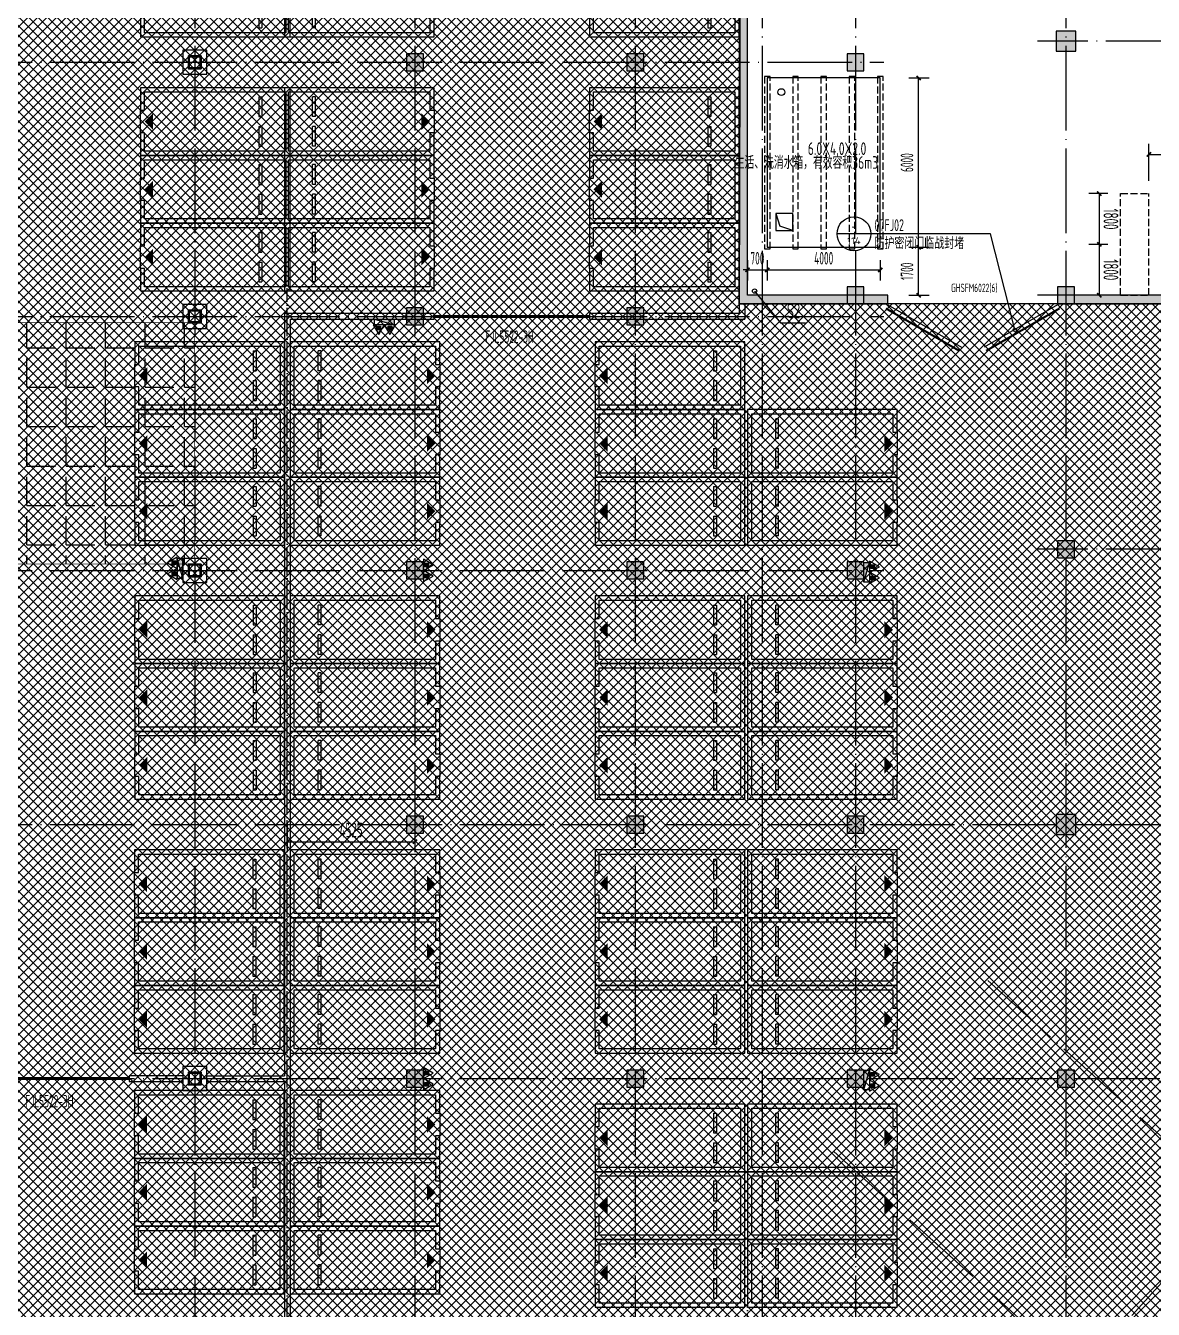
# Model space of a CAD drawing. Extents: x -473190 to 2138458, y -81875 to 2633646.
# Drawn here: x 994020 to 1033953, y 20 to 45490 of the extents above; entities that cross this region are included whole.
import ezdxf
from ezdxf.enums import TextEntityAlignment as Align

# ---------------------------------------------------------------- set-up
doc = ezdxf.new("R2010")
doc.units = 0
doc.header["$LTSCALE"] = 1000
doc.linetypes.add('DASH', pattern=[0.35, 0.25, -0.1])
doc.linetypes.add('DOTE', pattern=[2.42, 2, -0.2, 0.02, -0.2])
for name, color, linetype in [('00-停车位', 67, 'Continuous'), ('A-COLUMN', 2, 'Continuous'), ('A-PUB_HATCH', 8, 'Continuous'), ('A-WALL', 2, 'Continuous'), ('AXIS', 3, 'Continuous'), ('DIM_IDEN', 3, 'Continuous'), ('DOOR_FIRE', 4, 'Continuous'), ('DOOR_FIRE_TEXT', 7, 'Continuous'), ('DOTE', 1, 'DOTE'), ('PUB_DIM', 3, 'Continuous'), ('PUB_HATCH', 8, 'Continuous'), ('PUB_TEXT', 7, 'Continuous'), ('RF-KBGQ', 15, 'Continuous'), ('RF-M', 4, 'Continuous'), ('RF-MBH', 11, 'Continuous'), ('RF-QT', 30, 'Continuous'), ('TH_TEXT', 7, 'Continuous'), ('TWT_DASH', 8, 'DASH'), ('TWT_水箱', 7, 'Continuous'), ('VPIPE-给水', 3, 'Continuous'), ('W-EQUIP_消火栓', 7, 'Continuous'), ('W-EQUIP_灭火器', 7, 'Continuous'), ('水套管', 1, 'Continuous'), ('索引线', 252, 'Continuous')]:
    doc.layers.add(name, color=color, linetype=linetype)
doc.layers.add('钢柱', color=51, linetype='Continuous', lineweight=35)
doc.styles.add('_TCH_DIM_T3', font='tssdeng.shx', dxfattribs={"width": 0.564706, "bigfont": '@@@tssdchn.shx'})
doc.styles.add('_TCH_WINDOW', font='tssdeng.shx', dxfattribs={"width": 0.8, "height": 3.5, "bigfont": 'tssdchn.shx'})
doc.styles.add('TYDG_02', font='TSSDENG', dxfattribs={"width": 0.8, "bigfont": 'TSSDCHN'})
doc.dimstyles.new('_TCH_ARCH&&150', dxfattribs={"dimtxt": 525, "dimasz": 150, "dimexe": 375, "dimexo": 450, "dimgap": 150, "dimtad": 1, "dimdec": 0, "dimzin": 0, "dimdsep": 46, "dimtxsty": '_TCH_DIM_T3', "dimblk": 'ARCHTICK', "dimcen": 0.09, "dimclrt": 7, "dimazin": 2, "dimtfac": 1, "dimtdec": 0, "dimtix": 1, "dimtmove": 2, "dimatfit": 3, "dimfxl": 0, "dimtolj": 1, "dimtzin": 0, "dimarcsym": 0})
doc.dimstyles.new('_TWT_ARCH&&150', dxfattribs={"dimtxt": 446.25, "dimasz": 150, "dimexe": 375, "dimexo": 450, "dimgap": 189.375, "dimtad": 1, "dimdec": 0, "dimzin": 0, "dimdsep": 46, "dimtxsty": '_TCH_DIM_T3', "dimblk": 'ARCHTICK', "dimcen": 0.09, "dimclrt": 7, "dimazin": 2, "dimtfac": 1, "dimtdec": 0, "dimtix": 1, "dimtmove": 2, "dimatfit": 3, "dimfxl": 0, "dimtolj": 1, "dimtzin": 0, "dimarcsym": 0})

# ---------------------------------------------------------------- blocks, each defined once
blk = doc.blocks.new('车位2400x5300')
at = {"layer": '00-停车位', "color": 251}
for p, q in [((-875, -1000), (-175, -1000)), ((-875, -1100), (-875, -1000)), ((-875, -1100), (-175, -1100)), ((-175, -1100), (-175, -1000)), ((175, -1000), (875, -1000)), ((175, -1100), (175, -1000)), ((175, -1100), (875, -1100)), ((875, -1100), (875, -1000)), ((400, -5300), (-400, -5300))]:
    blk.add_line(p, q, dxfattribs=at)
blk.add_lwpolyline([(400, -5150), (400, -5300), (1200, -5300), (1200, 0), (-1200, 0), (-1200, -5300), (-400, -5300), (-400, -5150), (-1050, -5150), (-1050, -150), (1050, -150), (1050, -5150), (400, -5150)], dxfattribs=at)
blk.add_lwpolyline([(0, -5150, 0, 600, 0), (0, -4850, 600, 600, 0)], format="xyseb", dxfattribs=at)
blk = doc.blocks.new('A$C00330F2E')
at = {"layer": 'A-COLUMN'}
for p, q in [((58875, -107900), (58025, -107900)), ((58025, -107900), (58025, -108750)), ((58875, -108750), (58875, -107900)), ((58025, -108750), (58875, -108750)), ((58875, -116900), (58025, -116900)), ((58025, -116900), (58025, -117750)), ((58875, -117750), (58875, -116900)), ((58025, -117750), (58875, -117750)), ((58875, -125900), (58025, -125900)), ((58025, -125900), (58025, -126750)), ((58875, -126750), (58875, -125900)), ((58025, -126750), (58875, -126750)), ((58875, -143900), (58025, -143900)), ((58025, -143900), (58025, -144750)), ((58875, -144750), (58875, -143900)), ((58025, -144750), (58875, -144750))]:
    blk.add_line(p, q, dxfattribs=at)
at = {"layer": '钢柱', "color": 4, "lineweight": 35}
for points in [[(58675, -108100), (58225, -108100), (58225, -108550), (58675, -108550)], [(58645, -108520), (58255, -108520), (58255, -108130), (58645, -108130)], [(58675, -117100), (58225, -117100), (58225, -117550), (58675, -117550)], [(58645, -117520), (58255, -117520), (58255, -117130), (58645, -117130)], [(58675, -126100), (58225, -126100), (58225, -126550), (58675, -126550)], [(58645, -126520), (58255, -126520), (58255, -126130), (58645, -126130)], [(58675, -144100), (58225, -144100), (58225, -144550), (58675, -144550)], [(58645, -144520), (58255, -144520), (58255, -144130), (58645, -144130)]]:
    blk.add_lwpolyline(points, close=True, dxfattribs=at)
blk = doc.blocks.new('_ArchTick')
at = {"color": 0, "linetype": 'ByBlock', "const_width": 0.4}
blk.add_lwpolyline([(-0.5, -0.5), (0.5, 0.5)], dxfattribs=at)
blk = doc.blocks.new('*D5554')
at = {"layer": 'Defpoints', "color": 0, "transparency": 16777216}
for p in [(62600, -120764), (67125, -120764), (67125, -121908)]:
    blk.add_point(p, dxfattribs=at)
at = {"layer": 'PUB_DIM', "color": 0, "lineweight": -2, "transparency": 16777216}
for p, q in [((62600, -121214), (62600, -122283)), ((67125, -121214), (67125, -122283)), ((62600, -121908), (67125, -121908))]:
    blk.add_line(p, q, dxfattribs=at)
at = {"layer": 'PUB_DIM', "color": 0, "lineweight": -2, "transparency": 16777216, "xscale": 150, "yscale": 150, "zscale": 150, "rotation": 180}
blk.add_blockref('_ArchTick', (62600, -121908), dxfattribs=at)
at = {"layer": 'PUB_DIM', "color": 0, "lineweight": -2, "transparency": 16777216, "xscale": 150, "yscale": 150, "zscale": 150}
blk.add_blockref('_ArchTick', (67125, -121908), dxfattribs=at)
at = {"layer": 'PUB_DIM', "color": 7, "transparency": 16777216, "insert": (64863, -121496), "char_height": 525, "attachment_point": 5, "style": '_TCH_DIM_T3'}
blk.add_mtext('\\A1;4525', dxfattribs=at)
blk = doc.blocks.new('$TwtSys$00000434')
for p, q in [((-0.5, 0.5), (-0.5, -0.5)), ((-0.5, -0.5), (0.5, 0.5)), ((0.5, 0.5), (-0.5, 0.5)), ((0.5, -0.5), (0.5, 0.5)), ((-0.5, -0.5), (0.5, -0.5))]:
    blk.add_line(p, q)
blk.add_solid([(0.5, -0.5), (0.5, 0.5), (-0.5, -0.5)])
blk = doc.blocks.new('$TwtSys$00000546')
h = blk.add_hatch()
h.set_pattern_fill('ANSI31', color=256, scale=200, style=0)
h.set_pattern_definition([(45, (-38543.802, -6670.83), (-17.67767, 17.67767), [])])
h.paths.add_polyline_path([(-65, 174), (65, 174), (65, 44), (-65, 44)])
for points in [[(0, 344), (-198, 0), (198, 0)], [(-65, 174), (65, 174), (65, 44), (-65, 44)]]:
    blk.add_lwpolyline(points, close=True)
blk = doc.blocks.new('$DorLib2D$00000207')
at = {"color": 0}
for p, q in [((-0.5, 0.0313), (-0.067, 0.2813)), ((0.5, 0.0313), (0.067, 0.2813))]:
    blk.add_line(p, q, dxfattribs=at)
at = {"color": 0, "const_width": 0.0125}
for points in [[(-0.5125, 0.0529), (-0.0795, 0.3029)], [(0.5125, 0.0529), (0.0795, 0.3029)]]:
    blk.add_lwpolyline(points, dxfattribs=at)
blk = doc.blocks.new('afasgasg')
at = {"layer": 'A-PUB_HATCH'}
blk.add_hatch(color=256, dxfattribs=at).paths.add_polyline_path([(435473.2, -779762), (435473.2, -746010.3), (435173.2, -746010.3), (435173.2, -780062)])
at = {"layer": 'PUB_HATCH'}
for points in [[(435173.2, -780062), (440448.2, -780061.6), (440448.2, -779761.6), (435473.2, -779762)], [(456923.2, -779760.1), (446448.2, -779761), (446448.2, -780061), (456923.2, -780060.1)]]:
    blk.add_hatch(color=256, dxfattribs=at).paths.add_polyline_path(points)
at = {"layer": 'RF-QT'}
for p, q in [((435173.2, -746010.3), (435173.2, -780062)), ((435473.2, -779762), (435473.2, -746010.3)), ((440448.2, -779761.6), (435473.2, -779762)), ((440448.2, -780061.6), (440448.2, -779761.6)), ((456923.2, -779760.1), (446448.2, -779761)), ((446448.2, -779761), (446448.2, -780061)), ((435173.2, -780062), (440448.2, -780061.6)), ((446448.2, -780061), (456923.2, -780060.1))]:
    blk.add_line(p, q, dxfattribs=at)
at = {"layer": 'RF-M'}
ref = blk.add_blockref('$DorLib2D$00000207', (443448.2, -779911.3), dxfattribs=dict(at, xscale=6000, yscale=6000, zscale=300, rotation=180.0050825006124))
ref.add_attrib('A', 'GHSFM6022(6)', (442682.5, -779648.4), dxfattribs={"layer": 'RF-MBH', "height": 297.5, "rotation": 0.00508, "style": '_TCH_WINDOW', "width": 0.564706})
blk = doc.blocks.new('*D5735')
at = {"layer": 'Defpoints', "color": 0, "transparency": 16777216}
for p in [(-199069, -227319), (-197269, -227319), (-197269, -228075)]:
    blk.add_point(p, dxfattribs=at)
at = {"layer": 'PUB_DIM', "color": 0, "lineweight": -2, "transparency": 16777216}
for p, q in [((-199069, -227769), (-199069, -228450)), ((-197269, -227769), (-197269, -228450)), ((-199069, -228075), (-197269, -228075))]:
    blk.add_line(p, q, dxfattribs=at)
at = {"layer": 'PUB_DIM', "color": 0, "lineweight": -2, "transparency": 16777216, "xscale": 150, "yscale": 150, "zscale": 150, "rotation": 180}
blk.add_blockref('_ArchTick', (-199069, -228075), dxfattribs=at)
at = {"layer": 'PUB_DIM', "color": 0, "lineweight": -2, "transparency": 16777216, "xscale": 150, "yscale": 150, "zscale": 150}
blk.add_blockref('_ArchTick', (-197269, -228075), dxfattribs=at)
at = {"layer": 'PUB_DIM', "color": 7, "transparency": 16777216, "insert": (-198169, -227663), "char_height": 525, "attachment_point": 5, "style": '_TCH_DIM_T3'}
blk.add_mtext('\\A1;1800', dxfattribs=at)
blk = doc.blocks.new('*D5736')
at = {"layer": 'Defpoints', "color": 0, "transparency": 16777216}
for p in [(-200869, -227319), (-199069, -227319), (-199069, -228075)]:
    blk.add_point(p, dxfattribs=at)
at = {"layer": 'PUB_DIM', "color": 0, "lineweight": -2, "transparency": 16777216}
for p, q in [((-200869, -227769), (-200869, -228450)), ((-199069, -227769), (-199069, -228450)), ((-200869, -228075), (-199069, -228075))]:
    blk.add_line(p, q, dxfattribs=at)
at = {"layer": 'PUB_DIM', "color": 0, "lineweight": -2, "transparency": 16777216, "xscale": 150, "yscale": 150, "zscale": 150, "rotation": 180}
blk.add_blockref('_ArchTick', (-200869, -228075), dxfattribs=at)
at = {"layer": 'PUB_DIM', "color": 0, "lineweight": -2, "transparency": 16777216, "xscale": 150, "yscale": 150, "zscale": 150}
blk.add_blockref('_ArchTick', (-199069, -228075), dxfattribs=at)
at = {"layer": 'PUB_DIM', "color": 7, "transparency": 16777216, "insert": (-199969, -227663), "char_height": 525, "attachment_point": 5, "style": '_TCH_DIM_T3'}
blk.add_mtext('\\A1;1800', dxfattribs=at)
blk = doc.blocks.new('*D5737')
at = {"layer": 'Defpoints', "color": 0, "transparency": 16777216}
for p in [(-202257, -224519), (-200869, -224519), (-200869, -226319)]:
    blk.add_point(p, dxfattribs=at)
at = {"layer": 'PUB_DIM', "color": 0, "lineweight": -2, "transparency": 16777216}
for p, q in [((-201319, -224519), (-202632, -224519)), ((-202257, -226319), (-202257, -224519)), ((-201319, -226319), (-202632, -226319))]:
    blk.add_line(p, q, dxfattribs=at)
at = {"layer": 'PUB_DIM', "color": 0, "lineweight": -2, "transparency": 16777216, "xscale": 150, "yscale": 150, "zscale": 150}
for p, rotation in [((-202257, -224519), 90), ((-202257, -226319), 270)]:
    blk.add_blockref('_ArchTick', p, dxfattribs=dict(at, rotation=rotation))
at = {"layer": 'PUB_DIM', "color": 7, "transparency": 16777216, "insert": (-202670, -225419), "char_height": 525, "attachment_point": 5, "rotation": 90, "style": '_TCH_DIM_T3'}
blk.add_mtext('\\A1;1800', dxfattribs=at)
blk = doc.blocks.new('ADFASDF')
h = blk.add_hatch()
h.set_pattern_fill('ANSI37', color=8, scale=150)
h.set_pattern_definition([(45, (0, 0), (-168.3798, 168.3798), []), (135, (0, 0), (-168.3798, -168.3798), [])])
h.paths.add_polyline_path([(521397, 239186), (521397, 224886), (539697, 224886), (539697, 169261), (524947, 169261), (524947, 171211), (527822, 171211), (527922, 176611), (501318, 176611), (501125, 109884), (530547, 109887), (530547, 107449), (538188, 100503), (536147, 98236), (540086, 94690), (517812, 69953), (517812, 59790), (482108, 20136), (405247, 20136), (405247, 26086), (391997, 40436), (391997, 64736), (399997, 64738), (399997, 239186), (409022, 239186)])
blk.add_lwpolyline([(539697, 224886), (539697, 169261), (524947, 169261), (524947, 171211), (527822, 171211), (527922, 176611), (501318, 176611), (501125, 109884), (530547, 109887), (530547, 107449), (538188, 100503), (536147, 98236), (540086, 94690), (517812, 69953), (517812, 59790), (482108, 20136), (405247, 20136), (405247, 26086), (391997, 40436), (391997, 64736), (399997, 64738), (399997, 239186)])
blk = doc.blocks.new('*D5836')
at = {"layer": 'Defpoints', "color": 0, "transparency": 16777216}
for p in [(-99575, -122002), (-95575, -122002), (-95575, -122802)]:
    blk.add_point(p, dxfattribs=at)
at = {"layer": 'TWT_水箱', "color": 0, "lineweight": -2, "transparency": 16777216}
for p, q in [((-99575, -122452), (-99575, -123177)), ((-95575, -122452), (-95575, -123177)), ((-99575, -122802), (-95575, -122802))]:
    blk.add_line(p, q, dxfattribs=at)
at = {"layer": 'TWT_水箱', "color": 0, "lineweight": -2, "transparency": 16777216, "xscale": 150, "yscale": 150, "zscale": 150, "rotation": 180}
blk.add_blockref('_ArchTick', (-99575, -122802), dxfattribs=at)
at = {"layer": 'TWT_水箱', "color": 0, "lineweight": -2, "transparency": 16777216, "xscale": 150, "yscale": 150, "zscale": 150}
blk.add_blockref('_ArchTick', (-95575, -122802), dxfattribs=at)
at = {"layer": 'TWT_水箱', "color": 7, "transparency": 16777216, "insert": (-97575, -122389), "char_height": 446.2, "attachment_point": 5, "style": '_TCH_DIM_T3'}
blk.add_mtext('\\A1;4000', dxfattribs=at)
blk = doc.blocks.new('*D5837')
at = {"layer": 'Defpoints', "color": 0, "transparency": 16777216}
for p in [(-100275, -122002), (-99575, -122002), (-99575, -122802)]:
    blk.add_point(p, dxfattribs=at)
at = {"layer": 'TWT_水箱', "color": 0, "lineweight": -2, "transparency": 16777216}
for p, q in [((-100275, -122452), (-100275, -123177)), ((-99575, -122452), (-99575, -123177)), ((-100275, -122802), (-100425, -122802)), ((-100275, -122802), (-99575, -122802)), ((-99575, -122802), (-99425, -122802))]:
    blk.add_line(p, q, dxfattribs=at)
at = {"layer": 'TWT_水箱', "color": 0, "lineweight": -2, "transparency": 16777216, "xscale": 150, "yscale": 150, "zscale": 150}
blk.add_blockref('_ArchTick', (-100275, -122802), dxfattribs=at)
at = {"layer": 'TWT_水箱', "color": 0, "lineweight": -2, "transparency": 16777216, "xscale": 150, "yscale": 150, "zscale": 150, "rotation": 180}
blk.add_blockref('_ArchTick', (-99575, -122802), dxfattribs=at)
at = {"layer": 'TWT_水箱', "color": 7, "transparency": 16777216, "insert": (-99925, -122389), "char_height": 446.2, "attachment_point": 5, "style": '_TCH_DIM_T3'}
blk.add_mtext('\\A1;700', dxfattribs=at)
blk = doc.blocks.new('*D5838')
at = {"layer": 'Defpoints', "color": 0, "transparency": 16777216}
for p in [(-95014, -122002), (-94214, -122002), (-95014, -123701)]:
    blk.add_point(p, dxfattribs=at)
at = {"layer": 'TWT_水箱', "color": 0, "lineweight": -2, "transparency": 16777216}
for p, q in [((-94564, -122002), (-93839, -122002)), ((-94214, -123701), (-94214, -122002)), ((-94564, -123701), (-93839, -123701))]:
    blk.add_line(p, q, dxfattribs=at)
at = {"layer": 'TWT_水箱', "color": 0, "lineweight": -2, "transparency": 16777216, "xscale": 150, "yscale": 150, "zscale": 150}
for p, rotation in [((-94214, -122002), 90), ((-94214, -123701), 270)]:
    blk.add_blockref('_ArchTick', p, dxfattribs=dict(at, rotation=rotation))
at = {"layer": 'TWT_水箱', "color": 7, "transparency": 16777216, "insert": (-94627, -122852), "char_height": 446.2, "attachment_point": 5, "rotation": 90, "style": '_TCH_DIM_T3'}
blk.add_mtext('\\A1;1700', dxfattribs=at)
blk = doc.blocks.new('*D5839')
at = {"layer": 'Defpoints', "color": 0, "transparency": 16777216}
for p in [(-95014, -116002), (-94214, -116002), (-95014, -122002)]:
    blk.add_point(p, dxfattribs=at)
at = {"layer": 'TWT_水箱', "color": 0, "lineweight": -2, "transparency": 16777216}
for p, q in [((-94564, -116002), (-93839, -116002)), ((-94214, -122002), (-94214, -116002)), ((-94564, -122002), (-93839, -122002))]:
    blk.add_line(p, q, dxfattribs=at)
at = {"layer": 'TWT_水箱', "color": 0, "lineweight": -2, "transparency": 16777216, "xscale": 150, "yscale": 150, "zscale": 150}
for p, rotation in [((-94214, -116002), 90), ((-94214, -122002), 270)]:
    blk.add_blockref('_ArchTick', p, dxfattribs=dict(at, rotation=rotation))
at = {"layer": 'TWT_水箱', "color": 7, "transparency": 16777216, "insert": (-94627, -119002), "char_height": 446.2, "attachment_point": 5, "rotation": 90, "style": '_TCH_DIM_T3'}
blk.add_mtext('\\A1;6000', dxfattribs=at)
blk = doc.blocks.new('*D1823')
at = {"layer": 'AXIS', "color": 0, "lineweight": -2, "transparency": 16777216}
for p, q in [((1105425, 49351), (1109048, 46089)), ((1019273, -53056), (1108769, 46340)), ((1015929, -50045), (1019551, -53307))]:
    blk.add_line(p, q, dxfattribs=at)
at = {"layer": 'Defpoints', "color": 0, "transparency": 16777216}
for p in [(1105090, 49652), (1108769, 46340), (1015594, -49743)]:
    blk.add_point(p, dxfattribs=at)
at = {"layer": 'AXIS', "color": 0, "lineweight": -2, "transparency": 16777216, "xscale": 150, "yscale": 150, "zscale": 150}
for p, rotation in [((1108769, 46340), 47.99999999999579), ((1019273, -53056), 227.9999999999958)]:
    blk.add_blockref('_ArchTick', p, dxfattribs=dict(at, rotation=rotation))
at = {"layer": 'AXIS', "color": 7, "transparency": 16777216, "insert": (1063714, -3082), "char_height": 525, "attachment_point": 5, "rotation": 48, "style": '_TCH_DIM_T3'}
blk.add_mtext('\\A1;133750', dxfattribs=at)
blk = doc.blocks.new('$DorLib2D$00000213')
at = {"color": 0, "linetype": 'DASH', "const_width": 0.02}
blk.add_lwpolyline([(0.5, 0), (-0.5, 0)], dxfattribs=at)
blk = doc.blocks.new('_FZH')
blk.add_lwpolyline([(-0.5, -0.5), (0.5, -0.5), (0.5, 0.5), (-0.5, 0.5)], close=True)
at = {"layer": 'PUB_HATCH'}
blk.add_solid([(-0.5, -0.5), (0.5, -0.5), (-0.5, 0.5), (0.5, 0.5)], dxfattribs=at)
blk = doc.blocks.new('A$C2B5B1B2C')
at = {"layer": 'DOTE', "linetype": 'DOTE', "ltscale": 0.5}
for p, q in [((62600, -140300), (62600, -102300)), ((78900, -149300), (78900, -138300))]:
    blk.add_line(p, q, dxfattribs=at)
at = {"layer": 'PUB_DIM'}
dim = blk.add_aligned_dim(p1=(62600, -120763.5), p2=(67125, -120763.5), distance=-1144.9, dimstyle='_TCH_ARCH&&150', dxfattribs=at)
dim.commit()
dim.dimension.update_dxf_attribs({"geometry": '*D5554', "text_midpoint": (64862.5, -121495.9)})
blk = doc.blocks.new('zsgc')
at = {"layer": 'RF-KBGQ', "color": 15, "linetype": 'DASH'}
for p, q in [((-197269.5, -226319), (-200869.5, -226319)), ((-200869.5, -227319), (-200869.5, -226319)), ((-197269.5, -227319), (-197269.5, -226319)), ((-197269.5, -227319), (-200869.5, -227319))]:
    blk.add_line(p, q, dxfattribs=at)
at = {"layer": 'PUB_DIM'}
for p1, p2, distance, picture, middle in [((-200869.5, -226319), (-200869.5, -224519), 1387.8, '*D5737', (-202669.7, -225419)), ((-200869.5, -227319), (-199069.5, -227319), -756.4, '*D5736', (-199969.5, -227662.8)), ((-199069.5, -227319), (-197269.5, -227319), -756.4, '*D5735', (-198169.5, -227662.8))]:
    dim = blk.add_aligned_dim(p1=p1, p2=p2, distance=distance, dimstyle='_TCH_ARCH&&150', dxfattribs=at)
    dim.commit()
    dim.dimension.update_dxf_attribs({"geometry": picture, "text_midpoint": middle})
blk = doc.blocks.new('A$C26D95103')
at = {"layer": 'TWT_DASH'}
for points in [[(-99475, -122051.8), (-99475, -115951.8), (-99675, -115951.8), (-99675, -122051.8)], [(-98475, -122051.8), (-98475, -115951.8), (-98675, -115951.8), (-98675, -122051.8)], [(-97475, -122051.8), (-97475, -115951.8), (-97675, -115951.8), (-97675, -122051.8)], [(-96475, -122051.8), (-96475, -115951.8), (-96675, -115951.8), (-96675, -122051.8)], [(-95475, -122051.8), (-95475, -115951.8), (-95675, -115951.8), (-95675, -122051.8)]]:
    blk.add_lwpolyline(points, close=True, dxfattribs=at)
at = {"layer": 'TWT_水箱'}
for p in [(-99275, -120801.8, -3000), (-98675, -121401.8, -3000)]:
    blk.add_line(p, (-99125, -121251.8, -3000), dxfattribs=at)
for points in [[(-95575, -122001.8), (-95575, -116001.8), (-99575, -116001.8), (-99575, -122001.8)], [(-98675, -121401.8), (-98675, -120801.8), (-99275, -120801.8), (-99275, -121401.8)]]:
    blk.add_lwpolyline(points, close=True, dxfattribs=at)
at = {"layer": 'TWT_水箱', "color": 2, "linetype": 'Continuous'}
blk.add_circle((-99075, -116501.8), 120, dxfattribs=at)
at = {"layer": 'VPIPE-给水'}
blk.add_circle((-100025.3, -123551.7), 75, dxfattribs=at)
at = {"layer": '水套管'}
for p, q in [((-100025.3, -123551.7), (-99104.6, -124671.8)), ((-99104.6, -124671.8), (-98218.2, -124671.8))]:
    blk.add_line(p, q, dxfattribs=at)
at = {"layer": 'TH_TEXT', "style": 'TYDG_02', "width": 0.64}
blk.add_text('S2', height=525, dxfattribs=at).set_placement((-98881.1, -124514.3))
at = {"layer": 'TWT_水箱', "style": 'TYDG_02', "width": 0.7}
for s, p in [('6.0X4.0X2.0', (-98140.5, -118731.8, -3000)), ('生活、洗消水箱，有效容积36m3', (-100727.9, -119222.2, -3000))]:
    blk.add_text(s, height=450.002, dxfattribs=at).set_placement(p)
at = {"layer": 'TWT_水箱'}
for p1, p2, picture, middle in [((-95014.3, -122001.8), (-95014.3, -116001.8), '*D5839', (-94626.8, -119001.8)), ((-100275, -122001.8), (-99575, -122001.8), '*D5837', (-99925, -122389.3)), ((-99575, -122001.8), (-95575, -122001.8), '*D5836', (-97575, -122389.3)), ((-95014.2712, -123701.3487), (-95014.2712, -122001.7719), '*D5838', (-94626.7712, -122851.5603))]:
    dim = blk.add_aligned_dim(p1=p1, p2=p2, distance=-800, dimstyle='_TWT_ARCH&&150', dxfattribs=at)
    dim.commit()
    dim.dimension.update_dxf_attribs({"geometry": picture, "text_midpoint": middle})

msp = doc.modelspace()

# ---------------------------------------------------------------- hatches: boundary and pattern name
h = msp.add_hatch()
h.set_pattern_fill('ANGLE', color=252, scale=400)
h.set_pattern_definition([(0, (1013615.3, 327452.8), (0, 1397), [1016, -381]), (90, (1013615.3, 327452.8), (-1397, 9e-14), [1016, -381])])
h.paths.add_polyline_path([(946406.7, 34967.4), (1000006.7, 34967.4), (1000006.7, 26417.4), (946406.7, 26417.4)])

# ---------------------------------------------------------------- linework, layer by layer
msp.add_lwpolyline([(1112156.7, 75580.2), (1058245.2, 20445.9), (1054306.6, 23992.3), (1056358.3, 26249), (1048706.7, 33205.4), (1048706.7, 35640.6), (1047031.7, 35643), (1019281.7, 35643), (1019477.2, 102367.4), (1046081.7, 102367.4), (1046081.7, 96967.4), (1043106.7, 96967.4), (1043106.7, 95017.4), (1057856.7, 95017.4), (1057856.7, 150642.4)])
at = {"layer": 'A-COLUMN'}
for p, q in [((1000431.7, 8617.4), (999581.7, 8617.4)), ((999581.7, 8617.4), (999581.7, 7767.4)), ((1000431.7, 7767.4), (1000431.7, 8617.4)), ((999581.7, 7767.4), (1000431.7, 7767.4))]:
    msp.add_line(p, q, dxfattribs=at)
at = {"layer": 'A-WALL'}
for p, q in [((1003181.7, 35292.4), (1003181.7, 8292.4)), ((1008481.7, 35292.4), (1003181.7, 35292.4)), ((1003381.7, 35092.4), (1003381.7, 8192.4)), ((1003381.7, 35092.4), (1008481.7, 35092.4)), ((1008481.7, 35092.4), (1008481.7, 35292.4)), ((1013981.7, 35292.4), (1013981.7, 35092.4)), ((999581.7, 8292.4), (997681.7, 8292.4)), ((997681.7, 8292.4), (997681.7, 8092.4)), ((1000431.7, 8292.4), (1003181.7, 8292.4)), ((1003381.7, 8192.4), (1003381.7, -707.6)), ((997681.7, 8092.4), (999581.7, 8092.4)), ((1000431.7, 8092.4), (1003181.7, 8092.4)), ((1003181.7, 8092.4), (1003181.7, -907.6))]:
    msp.add_line(p, q, dxfattribs=at)
at = {"layer": 'DOTE', "color": 16, "linetype": 'DOTE', "ltscale": 1.5}
for p, q in [((1000006.7, 171823.5), (1000006.7, -58315.4)), ((1030856.7, 171823.5), (1030856.7, -58315.4)), ((900498, 44192.4), (1024406.7, 44192.4)), ((900498, 35192.4), (1024406.7, 35192.4)), ((900498, 26192.4), (1024406.7, 26192.4)), ((900498, 17192.4), (1158685.6, 17192.4)), ((900498, 8192.4), (1158685.6, 8192.4))]:
    msp.add_line(p, q, dxfattribs=at)
at = {"layer": 'DOTE', "color": 127, "linetype": 'DOTE', "ltscale": 1.5}
for p, q in [((1007806.7, 171823.5), (1007806.7, -58315.4)), ((1015606.7, 171823.5), (1015606.7, -58315.4)), ((1020106.7, 171823.5), (1020106.7, -58315.4)), ((1023406.7, 171823.5), (1023406.7, -58315.4)), ((994333.1, -43362.2), (1127072.2, 104059.5)), ((1158685.6, 44942.4), (1029856.7, 44942.4)), ((1158685.6, 35942.4), (1029856.7, 35942.4)), ((1158685.6, 26942.4), (1029856.7, 26942.4)), ((1028088.1, 11671.1), (1051727.2, -9613.7)), ((1022634.7, 5614.5), (1046273.8, -15670.3))]:
    msp.add_line(p, q, dxfattribs=at)
at = {"layer": '索引线', "linetype": 'DASH', "const_width": 20}
msp.add_lwpolyline([(946406.7, 34967.4), (1000006.7, 34967.4), (1000006.7, 26417.4), (946406.7, 26417.4)], close=True, dxfattribs=at)

# ---------------------------------------------------------------- block references
at = {"rotation": 270}
msp.add_blockref('zsgc', (1260114.7, -161327.1), dxfattribs=at)
for name, p in [('ADFASDF', (518159.5, -74243.9)), ('A$C2B5B1B2C', (940681.7, 138492.4)), ('A$C00330F2E', (941556.7, 152517.4)), ('A$C00330F2E', (941556.7, 152517.4))]:
    msp.add_blockref(name, p)
at = {"layer": '00-停车位'}
for p, rotation in [((1003381.7, 46292.4), 270), ((1003181.7, 46292.4), 90), ((1019281.7, 46292.4), 270), ((1003381.7, 42092.4), 270), ((1003181.7, 42092.4), 90), ((1019281.7, 42092.4), 270), ((1003381.7, 39692.4), 270), ((1003181.7, 39692.4), 90), ((1019281.7, 39692.4), 270), ((1003381.7, 37292.4), 270), ((1003181.7, 37292.4), 90), ((1019281.7, 37292.4), 270), ((1003181.7, 33092.4), 270), ((1003381.7, 33092.4), 90), ((1019481.7, 33092.4), 270), ((1003181.7, 30692.4), 270), ((1003381.7, 30692.4), 90), ((1019481.7, 30692.4), 270), ((1019581.7, 30692.4), 90), ((1003181.7, 28292.4), 270), ((1003381.7, 28292.4), 90), ((1019481.7, 28292.4), 270), ((1019581.7, 28292.4), 90), ((1003181.7, 24092.4), 270), ((1003381.7, 24092.4), 90), ((1019481.7, 24092.4), 270), ((1019581.7, 24092.4), 90), ((1003181.7, 21692.4), 270), ((1003381.7, 21692.4), 90), ((1019481.7, 21692.4), 270), ((1019581.7, 21692.4), 90), ((1003181.7, 19292.4), 270), ((1003381.7, 19292.4), 90), ((1019481.7, 19292.4), 270), ((1019581.7, 19292.4), 90), ((1003168.5, 15092.4), 270), ((1003381.7, 15092.4), 90), ((1019481.7, 15092.4), 270), ((1019581.7, 15092.4), 90), ((1003168.5, 12692.4), 270), ((1003381.7, 12692.4), 90), ((1019481.7, 12692.4), 270), ((1019581.7, 12692.4), 90), ((1003168.5, 10292.4), 270), ((1003381.7, 10292.4), 90), ((1019481.7, 10292.4), 270), ((1019581.7, 10292.4), 90), ((1003168.5, 6567.4), 270), ((1003381.7, 6567.4), 90), ((1019481.7, 6092.4), 270), ((1019581.7, 6092.4), 90), ((1003168.5, 4167.4), 270), ((1003381.7, 4167.4), 90), ((1019481.7, 3692.4), 270), ((1019581.7, 3692.4), 90), ((1003168.5, 1767.4), 270), ((1003381.7, 1767.4), 90), ((1019481.7, 1292.4), 270), ((1019581.7, 1292.4), 90)]:
    msp.add_blockref('车位2400x5300', p, dxfattribs=dict(at, rotation=rotation))
at = {"layer": 'A-COLUMN', "rotation": 90}
for p, xscale, yscale, zscale in [((1007806.7, 44192.4), 600, 600, 600), ((1007806.7, 35192.4), 600, 600, 600), ((1030856.7, 26942.4), 600, 600, 600), ((1007806.7, 26192.4), 600, 600, 600), ((1015606.7, 26192.4), 600, 600, 600), ((1023406.7, 26192.4), 600, 600, 600), ((1007806.7, 17192.4), 600, 600, 600), ((1015606.7, 17192.4), 600, 600, 600), ((1023406.7, 17192.4), 600, 600, 600), ((1030856.7, 17192.4), 700, 700, 700), ((1007806.7, 8192.4), 600, 600, 600), ((1015606.7, 8192.4), 600, 600, 600), ((1023406.7, 8192.4), 600, 600, 600), ((1030856.7, 8192.4), 600, 600, 600)]:
    msp.add_blockref('_FZH', p, dxfattribs=dict(at, xscale=xscale, yscale=yscale, zscale=zscale))
at = {"layer": 'DOOR_FIRE'}
ref = msp.add_blockref('$DorLib2D$00000213', (1011231.7, 35192.4), dxfattribs=dict(at, xscale=5500, yscale=5500, zscale=200, rotation=359.9999999895499))
ref.add_attrib('A', 'FJL5522-3H', (1010306.1, 34249.5), dxfattribs={"layer": 'DOOR_FIRE_TEXT', "height": 446.25, "style": '_TCH_WINDOW', "width": 0.564706})
ref = msp.add_blockref('$DorLib2D$00000213', (994931.7, 8192.4), dxfattribs=dict(at, xscale=5500, yscale=5500, zscale=200, rotation=359.9999999895495))
ref.add_attrib('A', 'FJL5522-3H', (994006.1, 7169.5), dxfattribs={"layer": 'DOOR_FIRE_TEXT', "height": 446.25, "style": '_TCH_WINDOW', "width": 0.564706})
at = {"layer": 'W-EQUIP_消火栓', "yscale": 200, "zscale": 700}
for p, xscale, rotation in [((1006719.6, 34992.4), -700, 180), ((999481.7, 26267.4), 700, 90), ((1023806.7, 26127.9), -700, 270), ((1023806.7, 8142.4), -700, 270)]:
    msp.add_blockref('$TwtSys$00000434', p, dxfattribs=dict(at, xscale=xscale, rotation=rotation))
at = {"layer": 'W-EQUIP_灭火器'}
for p, rotation in [((1006521.3, 34892.4), 179.9999999999923), ((1006918, 34892.4), 179.9999999999923), ((999381.7, 26465.7), 90), ((1008106.7, 26390.7), 270), ((1023906.7, 26326.3), 270), ((999381.7, 26069), 90), ((1008106.7, 25994), 270), ((1023906.7, 25929.6), 270), ((1008106.7, 8390.7), 270), ((1008106.7, 7994), 270), ((1023906.7, 8340.7), 270), ((1023906.7, 7944), 270)]:
    msp.add_blockref('$TwtSys$00000546', p, dxfattribs=dict(at, rotation=rotation))
at = {"layer": '索引线'}
msp.add_blockref('afasgasg', (584108.5, 815702.6), dxfattribs=at)

# ---------------------------------------------------------------- next in the draw order: block references
msp.add_blockref('A$C26D95103', (1119856.7, 159640.6))

# ---------------------------------------------------------------- next in the draw order: linework, layer by layer
at = {"layer": 'A-WALL'}
for p, q in [((1019281.7, 35640.6), (1019281.7, 35292.4)), ((1019481.7, 35640.6), (1019281.7, 35640.6)), ((1019481.7, 35640.6), (1019481.7, 35092.4)), ((1019281.7, 35292.4), (1013981.7, 35292.4)), ((1013981.7, 35092.4), (1019481.7, 35092.4))]:
    msp.add_line(p, q, dxfattribs=at)
at = {"layer": 'DIM_IDEN'}
for p, q in [((1023952.2, 38119.5), (1022752.2, 38119.5)), ((1028190, 38119.5), (1023952.2, 38119.5)), ((1029035, 34769.5), (1028190, 38119.5))]:
    msp.add_line(p, q, dxfattribs=at)
for centre, radius in [((1023352.2, 38119.5), 600), ((1029049.2, 34713), 58.2)]:
    msp.add_circle(centre, radius, dxfattribs=at)

# ---------------------------------------------------------------- next in the draw order: block references
at = {"layer": 'A-COLUMN', "rotation": 90}
for p, xscale, yscale, zscale in [((1030856.7, 44942.4), 700, 700, 700), ((1015606.7, 44192.4), 600, 600, 600), ((1023406.7, 44192.4), 600, 600, 600), ((1023406.7, 35942.4), 600, 600, 600), ((1030856.7, 35942.4), 600, 600, 600), ((1015606.7, 35192.4), 600, 600, 600)]:
    msp.add_blockref('_FZH', p, dxfattribs=dict(at, xscale=xscale, yscale=yscale, zscale=zscale))

# ---------------------------------------------------------------- next in the draw order: texts
at = {"layer": 'PUB_TEXT', "style": 'TYDG_02'}
for s, height, width, p, p2 in [('-', 318.1, 0.962963, (1023267.4, 38229.9), (1023437, 38229.9)), ('114', 245.31, 1.238095, (1023113.9, 37752.1), (1023590.5, 37752.1))]:
    msp.add_text(s, height=height, dxfattribs=dict(at, width=width)).set_placement(p, p2, align=Align.FIT)
for s, width, p in [('07FJ02', 0.64, (1024078.2, 38213.2)), ('防护密闭门临战封堵', 0.8, (1024078.2, 37576.8))]:
    msp.add_text(s, height=420, dxfattribs=dict(at, width=width)).set_placement(p)

# ---------------------------------------------------------------- next in the draw order: dimensions: what is measured, and where the dimension line sits
at = {"layer": 'AXIS'}
dim = msp.add_aligned_dim(p1=(1015594.2, -49743.5), p2=(1105090.4, 49652.1), distance=-4950, dimstyle='_TCH_ARCH&&150', dxfattribs=at)
dim.commit()
dim.dimension.update_dxf_attribs({"geometry": '*D1823', "text_midpoint": (1063714.3, -3081.8)})

doc.saveas('drawing.dxf')
